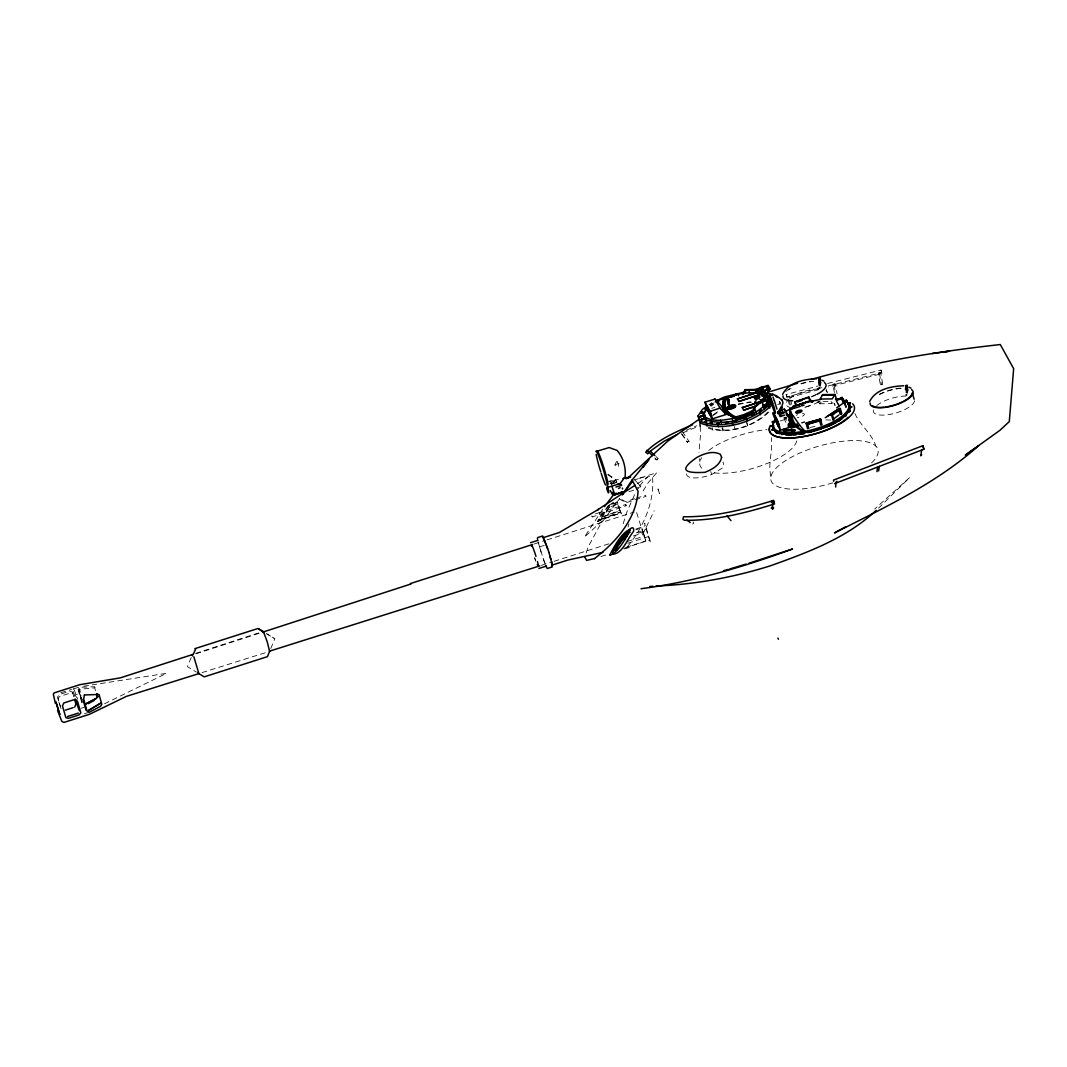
<?xml version="1.0" encoding="UTF-8"?>
<svg xmlns="http://www.w3.org/2000/svg" width="1067" height="1067" viewBox="0 0 1067 1067"><rect width="100%" height="100%" fill="white"/><g stroke="black" fill="none" stroke-linecap="round" stroke-linejoin="round"><path stroke-width="0.75" stroke-dasharray="5 3.75" d="M819.709 388.108L818.709 387.881L819.709 388.108L820.203 385.24M906.803 395.15L905.803 394.923L906.803 395.15L907.297 392.269M623.195 523.737L627.049 511.493L634.665 494.474M628.09 527.031L628.863 523.897M586.236 552.866L588.064 547.118L599.974 525.057L619.7 498.396M191.206 657.472L187.432 666.635L196.315 672.063M270.778 648.576L274.833 638.706L266.937 633.891M642.494 534.914L654.151 510.826M643.121 490.913L647.936 483.071L656.698 472.721L636.746 479.096M767.8 412.102C753.342 426.613 727.694 434.829 708.061 427.147M768.934 411.942C754.289 426.84 728.588 434.816 708.408 428.254M601.134 518.402L611.644 504.264L617.019 502.264L619.994 510.613L602.015 517.348M602.735 509.239L584.396 537.141L603.042 520.096M639.733 485.738L647.456 477.016L650.43 476.002L652.537 477.549C654.685 502.517 642.681 528.779 626.649 547.558L625.569 546.757M608.63 505.385L598.013 518.895M608.99 505.478L597.893 520.669L620.954 512.96L617.873 503.824L610.777 506.438M710.142 404.806C714.943 402.566 707.781 406.234 711.369 404.166M712.156 404.113L711.022 405.047L712.142 403.953M612.191 503.611L612.818 502.93M656.819 459.85C660.166 456.783 655.391 462.598 654.564 457.716M601.228 519.802L597.613 521.47L598.96 520.616M692.603 524.137L693.817 522.937L693.043 521.883M777.63 404.526L780.324 403.526L779.577 401.512M878.528 508.172L909.577 477.616L874.727 508.986M643.014 531.739L644.348 536.047L643.014 531.739L635.145 534.26M645.788 540.956L641.827 527.685L636.145 529.779M828.019 401.459L818.829 401.565L819.456 403.766L821.857 401.739M819.456 403.766L831.726 403.619L834.114 401.592M611.258 484.231L612.338 483.818M687.148 442.005L688.989 441.338L687.148 442.005L680.466 432.188M709.062 404.66L711.729 402.766L712.303 404.74L709.635 406.647M710.088 405.607L713.983 402.846M710.942 406.314L713.65 404.393M713.356 414.676L717.411 411.809M712.983 415.663L718.184 411.969M610.244 483.244L614.405 481.084L615.299 484.858M637.919 483.364L647.456 477.016M789.793 396.244L787.419 396.644L789.793 396.244L791.661 404.313M834.407 392.603L832.94 384.427L834.181 383.787L835.354 384.093L837.102 393.896M832.94 384.427L835.354 384.093M878.301 373.143L880.715 372.81L882.756 384.24L881.515 384.88L880.355 384.573L878.301 373.143L880.715 372.81M880.355 384.573L882.756 384.24M104.499 703.793L166.625 673.29L98.311 683.934M686.588 473.855A19.326 6.802 -16.1 0 0 711.636 474.495L722.146 468.213L723.879 465.119L722.973 462.011M609.47 505.024C616.766 499.97 617.219 501.023 617.233 502.677L611.378 504.824M786.979 417.69L785.539 417.464M686.334 430.161L696.831 425.733M682.987 432.762L698.125 426.4M591.878 516.041L592.238 516.935L626.129 505.811L625.742 504.504L626.129 505.811M612.165 483.965L616.779 482.231M601.615 518.882L620.634 511.773L621.327 513.854L620.087 511.04M610.924 506.678L618.006 504.037L617.713 503.411M602.161 516.962L619.847 510.359L620.167 511.12M601.641 519.296L620.821 512.133M804.838 407.487L812.601 404.726M635.785 529.152L645.135 525.818L644.655 523.07L650.657 543.116L645.135 525.818M636.305 532.833L646.922 529.059M786.686 417.784L785.365 417.344M84.413 713.73L88.921 712.222M609.604 481.457L613.312 480.697L613.752 482.751M627.836 543.276L648.243 536.621M623.702 548.438L650.03 539.849M195.594 653.391L261.415 631.997M196.128 653.764L261.975 632.384M626.116 547.291L645.775 540.969L641.787 527.698M711.769 408.341L714.823 407.367M614.405 464.972L620.541 463.011M780.097 421.052L786.993 418.851M801.61 422.652L804.571 421.705M801.65 423.172L804.678 422.212M636.119 488.193L640.733 486.712L641.307 487.752L636.692 489.233M628.997 491.687L635.158 489.726M634.705 498.716L625.475 501.663L619.754 498.436M636.239 498.222L645.468 495.275L646.055 496.342L626.062 502.73L619.474 499.023M534.247 543.983L545.357 540.422M546.958 539.915L634.265 512.013M80.865 708.328L84.466 707.181M541.382 565.363L552.493 561.816M554.08 561.309L609.644 543.556M633.451 535.941L642.974 532.9L636.452 511.933M627.049 541.583L644.348 536.047M600.881 556.561L608.804 554.026M624.662 548.958L632.584 546.424M597.4 521.47L600.041 520.643M595.453 513.854L599.227 512.667L599.614 513.72M599.574 513.974L599.241 512.854L625.715 504.531M202.01 672.623L266.47 652.377M539.395 546.918L544.45 545.384M60.779 692.696L71.556 689.429M73.09 688.962L80.425 686.721M633.705 480.097L643.148 477.309L636.826 478.87M738.191 403.966L750.541 401.806M738.191 404.42L751.555 402.126M810.226 427.56L816.242 425.906M614.112 483.284L611.151 483.378L612.045 487.152M787.166 398.058L786.152 394.523L818.029 386.027M827.592 383.493L880.982 370.076L881.489 371.129L881.996 373.61L828.619 387.028M821.83 387.641L786.926 396.924L786.152 394.523M828.179 385.947L881.489 372.556L881.996 373.61M788.766 397.631L820.643 389.148A21.447 7.629 -16.5 0 0 789.687 398.551M711.276 403.873L710.155 404.953M606.349 481.724L618.38 479.43M83.679 686.214L96.684 684.187M616.806 482.057L614.925 482.244L614.339 480.724L617.74 479.697L618.327 481.217M609.67 504.931L609.377 506.958L598.08 520.683L620.967 512.947L620.34 511.56M825.885 419.905L831.606 420.105M610.004 483.004L613.192 483.418M779.457 403.94L780.484 404.26M61.032 708.675L58.045 698.191L59.832 696.391L70.675 692.95L72.956 693.19L72.449 692.083L69.995 691.149L59.192 694.604L57.551 696.951L58.512 700.659M607.737 474.722L611.231 477.069L613.992 482.978M608.137 474.255L615.966 479.95L616.566 481.75M266.363 633.585L274.833 638.706M655.992 456.569L658.232 458.703M654.805 457.823L657.059 459.97M786.712 420.251L784.298 417.504M634.758 479.817L640.733 486.712L635.572 480.297M682.306 431.521L688.989 441.338M681.746 433.762L687.601 442.352M835.354 405.487L834.047 403.113L834.687 405.327M785.765 416.997L786.526 418.371A1.707 1.587 -29 0 1 784.885 417.61M785.819 422.319L783.885 418.051A2.774 2.587 -29 0 1 783.792 417.384M854.894 413.503C860.122 425.546 871.872 433.415 875.847 446.126M76.411 697.204L75.13 694.884L79.852 693.377L81.999 701.593M617.073 501.637L617.406 502.61M545.197 563.776L542.143 555.547M617.286 502.157L617.553 502.997M544.637 563.109L537.848 541.262M779.684 401.272L780.217 402.913M619.033 507.372L618.913 507.265M534.58 557.961L535.674 561.122M58.845 701.886L61.006 708.835M541.049 552.186L538.555 543.143M826.098 389.082L827.018 392.176M82.292 702.193L78.985 690.789L80.785 689.109L94.736 687.908L95.737 691.683M82.079 701.993L78.625 690.109L80.132 687.255L94.75 686.748L95.83 690.869M72.449 692.083L74.17 698.018M831.086 401.419L831.726 403.619M746.94 422.772L747.754 425.56M746.54 422.252L747.393 425.2M734.243 426.427L735.043 429.214M722.559 427.467L723.386 430.334M722.012 428.094L722.812 430.881M711.662 403.819L710.542 404.793M712.129 427.52L712.929 430.308M710.769 471.507L711.636 474.495M81.866 702.78L78.198 690.082A14.124 1.067 72.3 0 1 77.758 687.055M73.396 691.603L75.117 697.565M592.105 516.201L592.265 516.921M80.092 694.95L80.879 697.951M789.26 400.165L790.367 405.007M788.166 399.872L789.647 406.327M880.982 370.076L881.489 372.556M770.934 476.349C767.533 463.465 773.282 450.554 771.294 437.59M699.899 461.584L699.378 458.65M879.461 373.437L881.515 384.88M834.101 384.734L835.568 392.896M700.219 426.493L700.526 435.256L698.898 452.755M796.769 440.884A50.389 17.726 -16.1 0 1 762.532 465.239A50.389 17.726 -16.1 0 1 710.755 472.308M701.793 468.24A50.389 17.726 -16.1 0 1 701.753 457.596M708.715 450.487A50.389 17.726 -16.1 0 1 766.946 429.614M818.789 401.952A21.447 7.629 -16.5 0 1 804.105 407.114M791.434 407.807A21.447 7.629 -16.5 0 1 788.74 399.391M825.938 390.642A21.447 7.629 -16.5 0 1 827.418 392.563M816.495 394.23A21.447 7.629 -16.5 0 1 810.973 396.711M788.513 389.962A21.447 7.629 -16.5 0 1 791.14 388.268M801.077 383.933A21.447 7.629 -16.5 0 1 813.708 381.399M815.668 395.043A22.34 7.936 -16.5 0 1 811.24 396.951M785.699 391.696A22.34 7.936 -16.5 0 1 790.58 388.161M800.944 383.653A22.34 7.936 -16.5 0 1 810.507 381.399M914.566 400.752A21.447 7.629 -16.5 0 1 888.197 414.676A21.447 7.629 -16.5 0 1 875.834 406.42M876.781 405.58A21.447 7.629 -16.5 0 1 907.71 396.164M879.675 394.497A21.447 7.629 -16.5 0 1 902.455 388.361M879.181 394.363A22.34 7.936 -16.5 0 1 900.588 388.095M78.491 687.575A14.124 1.067 72.3 0 1 81.892 696.097M73.703 689.109A14.124 1.067 72.3 0 1 77.664 699.312M816.855 402.046A43.307 15.231 -16.1 0 1 820.083 401.459M832.807 482.844A55.657 19.579 -16.1 0 1 770.881 476.602A55.657 19.579 -16.1 0 1 841.65 441.391A55.657 19.579 -16.1 0 1 869.778 464.452M802.451 413.436A4.588 1.614 -16.1 0 1 803.584 415.476A4.588 1.614 -16.1 0 1 797.409 417.437M796.289 415.396A4.588 1.614 -16.1 0 1 797.529 414.636M535.621 560.335A11.537 0.867 72.3 0 1 534.727 557.721M606.309 511.987L607.67 510.133L606.309 511.987M658.046 489.046L659.499 493.688L658.046 489.046M617.059 461.424C611.458 465.959 622.821 471.667 617.059 461.424"/><path stroke-width="1.5" d="M772.281 506.852L771.254 508.079L772.655 508.986L772.695 503.117L773.722 501.89L772.335 500.983L771.308 502.21L772.681 503.104M799.396 425.52L791.821 427.934A1.707 1.587 -29 0 1 789.993 426.373A1.707 1.587 -29 0 1 791.954 424.733A1.707 1.587 -29 0 1 793.274 426.72L791.207 425.693L791.541 427.52L792.674 425.773L791.567 425.253L790.58 426.08L791.781 427.427L797.916 425.453M820.376 383.333L820.483 382.573M906.483 390.402L906.59 389.642M907.47 390.362L907.564 389.268M835.661 487.019L835.914 482.524L836.901 481.297M757.13 390.775L757.983 394.497L759.864 393.896L758.384 390.375L757.13 390.775L757.983 394.497M761.825 401.432L761.945 399.471L763.198 399.071L764.185 400.845L762.918 401.245L761.945 399.471M819.363 383.76L818.896 379.278M820.35 383.72L820.47 382.239M906.457 390.789L906.563 390.082M907.443 390.749L907.55 390.042M819.309 384.187L819.163 378.198L818.829 379.625M820.416 383.546L820.176 385M907.51 390.575L907.297 392.269M833.647 481.27L833.54 480.097L922.862 445.699L923.875 449.234L834.567 483.631M923.875 449.234L922.862 445.699M820.363 384.12L820.203 385.24M763.025 389.855L762.465 388.601M765.532 398.098L765.613 399.431L765.212 398.805A1.56 1.454 -29 0 1 767.08 396.884A1.56 1.454 -29 0 1 767.773 399.298M876.967 471.641L877.607 467.013M878.634 470.947L879.288 466.306M921.675 449.66L920.821 455.836L921.728 454.595M819.216 385.28L819.256 384.6M906.31 392.309L906.35 391.642M767.16 389.962L768.253 387.935L767.68 390.109M767.466 390.095L768.573 388.068L768.16 390.002M761.304 401.579L753.595 407.287L752.929 412.516L744.406 416.197M715.277 401.912L723.799 398.058A98.978 34.824 -16.1 0 0 734.816 417.944L735.15 419.131L744.833 416.343L753.489 412.436C752.902 403.606 764.479 401.579 770.801 399.231M905.443 389.468L906.176 385.827L906.483 389.802M819.816 379.585L820.15 378.158L820.39 382.733M905.923 386.654L906.256 385.24L906.497 390.082M906.91 386.614L907.243 385.2L907.483 390.042M788.726 427.587L788.26 425.946A2.774 2.587 -29 0 1 790.167 422.612C791.034 421.545 783.405 405.393 784.498 410.141M767.827 402.272L767.707 401.499M769.72 402.006L768.667 402.913L767.653 401.739M706.567 408.288C701.526 409.301 707.354 408.954 706.607 408.114M701.499 419.051C705.821 419.264 697.751 420.585 703.06 418.984M705.74 409.088L705.861 407.954M719.305 423.386C712.836 424.066 721.732 424.146 718.598 423.065M725.787 397.604C728.201 395.083 724.76 398.111 726.947 397.671C729.828 396.03 724.36 397.871 727.267 397.231M745.713 417.637L743.712 418.371M764.892 407.127C766.493 406.54 766.813 406.434 765.559 406.994M765.839 406.447L765.639 407.287L764.799 406.834M768.427 396.257L769.8 395.497M766.053 407.194L766.92 406.22L765.959 406.9M774.295 421.558L772.361 422.265L774.415 421.678M773.495 422.332L773.602 421.238M777.51 431.935C773.895 434.536 778.55 430.775 776.082 432.295M801.064 433.669C797.542 432.202 800.917 435.616 800.383 433.362M829.232 425.493C829.499 423.799 830.966 425.76 830.553 425.013M846.771 400.952C842.437 402.112 849.399 398.925 844.997 401.045M850.066 411.048L848.132 411.755L850.186 411.155M849.265 411.822L849.372 410.715M755.769 393.109C745.473 391.962 735.163 394.67 725.52 398.071L725.04 399.752A97.057 34.144 -16.1 0 0 734.096 416.09L735.87 416.944L743.939 414.61L754.129 410.008M781.377 407.967L782.965 402.712L782.164 400.098M743.125 394.643L745.059 389.695L755.156 389.455L768.08 385.32L770.081 388.922L767.56 394.056L762.358 395.724L761.425 392.803L762.492 390.935L769.881 388.575L768 392.429M743.539 394.016L745.059 389.695M74.703 707.168L75.904 703.967L74.61 699.512L63.833 702.966L62.473 705.847L65.834 717.571L68.195 718.371L78.998 714.917L80.839 712.876L77.478 701.166L74.637 699.525M766.933 400.632L767.773 399.765M767.72 398.831L767.72 397.684M193.207 654.351L195.608 649.243M766.079 389.935L767.973 386.081L769.427 388.721L766.906 393.856L767.56 394.056M767.867 401.779L768.827 401.032L769.76 402.072M701.046 412.849L703.126 412.369M701.072 413.009L702.166 412.355M703.113 412.209L702.419 412.742M704.487 422.145L705.994 421.412M706.527 421.332L704.74 421.478M717.371 400.965L718.798 400.992M719.398 400.632L719.118 399.938L717.704 400.592M725.533 422.705C731.442 422.719 722.052 423.279 727.601 422.052M727.667 422.199L726.974 422.732M752.088 415.09L754.129 414.276M770.761 426.467L772.815 425.973L770.734 426.307M781.604 434.389L783.058 433.682M781.938 434.042L783.591 433.615M783.578 434.069C778.123 435.456 786.792 433.242 781.844 433.749M812.987 401.672L811.173 401.525L813.161 400.899M811.173 401.525L813.227 401.032L811.774 401.739M809.159 431.828L811.293 431.615L809.239 432.108L811.293 431.615L810.293 431.468M838.889 399.525L840.343 398.818M837.462 420.958L839.449 420.331M837.435 420.798L839.436 420.171M849.732 407.461L851.733 406.834M790.033 424.306L790.194 425.626M778.537 411.595L781.097 406.9L782.244 407.434L779.377 412.742L780.604 415.81L779.884 414.503L783.778 413.262M835.048 394.483L822.79 394.63L819.949 399.045L832.207 398.898L835.048 394.483L836.515 399.565L835.448 399.578M770.081 388.922L762.692 391.282L761.425 392.803M773.028 394.257L765.639 396.617L764.572 398.484L765.879 397.031L772.815 394.817M692.563 424.773C675.958 431.762 658.552 439.404 645.695 452.115L647.762 453.902L648.829 452.141L664.114 441.231L677.412 434.349M780.977 409.288L778.683 413.036L777.696 413.356L777.59 411.955M782.591 394.39C788.633 382.173 804.318 379.145 816.735 378.745M869.685 401.432C875.727 389.215 891.412 386.174 903.816 385.787M610.231 490.5L612.965 495.448L622.968 491.994M772.335 404.26C755.863 422.172 723.293 432.295 700.152 422.985L698.111 415.823L702.379 409.421L706.381 406.567M734.816 417.944C725.213 420.038 714.143 422.332 705.167 417.104L703.94 412.782L706.607 408.794M766.519 403.579C751.515 418.651 724.88 427.187 704.487 419.211L703.206 414.73L706.901 409.195M700.152 422.985L699.579 420.998C722.719 430.308 755.289 420.185 771.761 402.272M626.729 536.581C635.145 521.296 606.203 559.628 617.913 548.171M594.452 558.641L594.492 558.588C615.712 542.409 636.305 519.029 638.079 491.313L632.077 480.03L648.923 459.517L643.081 467.293M622.248 494.888L632.077 480.03M758.73 398.551L756.116 398.631M622.621 494.514L632.358 481.55M604.549 506.585L613.912 494.234M701.886 415.97L699.885 416.824L701.953 416.117M711.249 422.799L709.955 423.292M759.264 410.995L761.425 410.582M759.744 411.115L761.331 410.288L759.437 411.088M760.211 411.369L760.864 410.155M761.358 410.435L760.131 411.075M771.774 429.721L773.868 429.481L771.948 429.961M789.78 434.602C795.542 433.202 786.966 434.522 790.82 434.162M791.527 434.576L789.553 434.496L791.674 434.402M821.443 428.267C819.589 430.948 819.816 427.467 821.043 428.761M848.665 403.806L850.279 403.779M843.957 416.25C847.785 415.837 841.183 415.997 845.984 415.863M844.811 416.49L845.424 415.303M845.904 415.583L844.717 416.197M772.655 508.986L773.682 507.759M797.316 412.355L800.37 411.382L799.877 412.382M764.439 393.736L764.639 392.603M807.546 428.761L806.145 423.065L820.616 419.091L821.443 421.558M805.985 423.226L820.616 419.091M761.024 390.495C764.706 396.07 759.117 390.602 761.264 388.668M530.592 542.69L538.141 540.275M717.184 423.372L719.345 423.226M719.225 423.092L718.304 423.599M743.912 418.197L745.793 417.944M793.114 408.101C788.62 409.648 793.875 405.673 792.101 408.794M847.011 400.618L845.411 400.405M627.916 478.029L667.782 441.098L699.699 418.864M876.167 510.319C846.838 538.128 807.732 552.399 770.334 565.83C733.256 577.42 694.924 584.529 656.085 586.023M836.661 407.847L844.651 402.152L846.118 407.234L842.503 398.698L843.717 402.886M717.571 400.885C720.692 399.365 716.264 400.045 717.651 401.179M717.984 401.179L719.118 399.938M706.527 421.812L704.687 422.065M752.288 414.996L753.102 414.129L752.155 415.223L754.222 414.583L752.075 414.93M752.715 415.303L753.849 414.063M754.036 414.449L752.635 415.01M838.062 421.172L839.369 420.038L837.648 420.878M825.244 417.69L839.316 408.474L840.316 408.514L841.783 413.596L841.063 414.129L840.076 414.089L838.862 409.901M827.098 416.517L839.316 408.474M830.566 415.036L840.316 408.514M834.021 413.529L831.593 415.356L839.862 409.941L841.063 414.129M834.007 418.637L838.862 415.01M844.651 402.152L842.036 397.417L840.809 397.818L836.421 400.992L839.035 405.713M783.165 429.588L795.035 430.108L792.701 432.348L783.778 431.695L783.165 429.588L795.035 430.108M763.038 392.136L764.692 392.616M765.999 397.471L766.68 397.177M635.185 485.178L597.68 509.826L598.454 509.332L559.348 532.513L543.17 537.688L546.584 545.464M736.403 394.47C735.136 393.123 734.91 396.711 736.817 393.95M710.169 423.252L711.636 422.759M735.083 420.771L735.95 421.278L736.657 420.291L734.763 421.092L735.87 420.972M791.447 434.282L789.567 434.642M726.174 397.778L727.787 396.871L725.707 397.297M744.059 418.717L745.673 417.824L744.232 418.011M829.499 425.546L830.966 424.386M618.58 488.473L620.1 487.619M845.824 526.671L834.487 532.953C884.636 507.505 936.413 483.338 978.746 445.593L965.288 455.182L999.859 430.361L1009.289 421.612L1013.65 368.662L1000.286 344.548C936.519 351.617 872.926 361.993 811.08 379.425M88.214 703.66L93.883 700.646M706.194 421.705L705.034 422.065M726.307 422.465C724.146 423.706 730.868 421.385 725.693 423.132M772.068 426.2L772.735 425.68L771.814 425.826M839.209 399.178L840.249 398.538M849.719 407.301L851.799 406.967L850.799 406.807M809.906 431.588L809.333 431.935L810.146 431.975M839.102 420.531L837.982 420.878M716.077 400.792L724.746 396.871L745.74 391.776M723.439 399.618L726.454 398.204M735.003 395.043L736.657 393.843M734.589 420.998L736.75 420.598L734.843 421.398M819.683 429.321L821.27 428.16M625.982 478.763L630.597 477.042M622.101 491.847L612.885 495.315L622.274 492.38M726.347 397.071L727.521 396.817M705.527 408.341L705.247 408.874M701.593 419.358L703.033 419.158M770.321 396.004L768.907 395.43L770.467 395.35M718.184 423.159L717.891 423.692M745.153 418.171L743.979 418.424M791.914 408.127L793.314 407.941M845.491 400.685L846.891 400.498M776.002 432.015L777.603 432.228M799.983 433.442L798.97 433.816L801.104 433.509M829.659 424.866L831.06 424.666M805.812 402.326L800.984 403.9M805.825 402.552L800.197 404.1M795.849 405.78L794.742 401.952L808.719 396.991L811.96 402.526M794.742 401.952L809.053 397.364M797.596 401.926L801.944 400.378M810.853 400.445L796.876 405.407L795.075 402.326M790.367 424.026L791.634 424.079M617.179 550.172L616.246 549.478L617.78 546.237L627.076 533.927L630.077 532.206M804.811 402.886L806.932 402.192L804.225 403.033M784.672 415.103L780.084 416.61L778.336 411.969M55.364 703.42L53.35 694.324L54.03 692.936L79.758 684.694L120.251 677.892L192.607 654.511M199.276 673.864L204.21 676.865L267.444 656.658L269.618 651.39L267.27 641.961L263.536 631.877L258.841 629.037L263.536 631.877L411.022 583.969M803.171 403.419L805.465 402.686M192.06 654.538L192.687 655.965M801.077 404.086L803.558 403.299M804.145 405.127L801.81 405.873L801.224 404.046L792.701 406.714L793.288 408.541M65.447 710.129L73.156 707.661M67.514 716.531L78.331 713.076M704.98 402.219L714.957 399.031L720.959 405.407L726 414.503L712.209 418.918L707.168 409.808L704.98 402.219L710.022 411.315L712.209 418.918M744.646 390.322L755.236 390.162L767.973 386.081M737.457 398.951L760.904 391.082M739.004 398.458L760.718 391.522M758.103 392.549L759.357 392.136M711.969 415.823L708.088 408.834L707.074 409.154L711.729 417.544M762.305 393.616L738.857 401.485L762.118 394.056M710.022 411.315L719.998 408.127L726 414.503M711.129 411.649L710.115 411.982L705.474 403.579M769.667 398.911L742.272 407.661L767.293 399.285M757.703 405.327L743.672 410.181L754.529 406.714M763.132 405.327L767.44 403.94M763.465 405.9L772.521 403.006M781.551 409.915L784.338 409.021M779.443 410.942L782.044 410.115L782.925 411.955L778.336 413.449L777.616 412.155M802.677 403.526L793.194 406.34M773.828 414.516C781.991 425.053 780.137 436.937 774.335 414.356M800.29 406.367L794.235 408.301L793.741 406.207M787.406 415.93L791.861 414.503M775.776 421.238L779.59 427.053M789.66 416.837L792.621 415.89M789.553 417.397L792.581 416.437M792.714 425.506L797.156 424.079M792.581 426.08L797.116 424.626M780.217 430.308C778.51 418.011 764.425 397.778 780.217 430.308L794.008 425.893L793.528 424.266A2.774 2.587 -29 0 0 790.167 422.612L788.713 419.971M194.821 648.683L258.054 628.476M410.422 583.542L532.66 544.49M539.795 565.87L269.351 651.217M538.902 568.471L546.451 566.057M551.746 565.203L567.937 560.042L602.908 552.386M802.411 403.619L804.785 402.859M193.901 656.845L198.862 673.61L126.399 696.364L89.601 714.25L63.86 722.452L61.753 721.279L57.605 710.622M770.667 391.429L797.569 383.266M749.061 563.189L792.528 548.985C743.432 566.91 693.03 582.022 641.054 588.717M615.952 487.045L621.634 485.325L621.154 484.445L617.966 484.031M614.005 492.554L612.125 492.407L612.645 494.314L616.393 493.181M729.748 568.978L746.14 564.096M774.629 503.904C745.46 513.054 715.317 520.723 684.534 520.283L682.933 519.376L683.52 516.748C714.303 517.175 744.446 509.519 773.615 500.37L774.375 502.784M728.268 569.418L723.466 570.752M729.521 397.324L734.109 396.004M726.24 398.351L734.189 396.057M728.641 413.849A97.484 34.304 -16.1 0 0 734.176 417.837L736.097 418.744L744.526 416.317L743.939 414.61M806.065 423.679L820.47 419.251M819.629 420.918L807.586 424.226L819.549 420.465L820.83 425.106L822.017 424.786L820.55 419.704M736.03 394.63L734.923 394.75L736.737 394.15M701.086 416.503L700.299 416.29M710.822 423.372L711.982 423.226L710.435 423.412M735.47 420.611L736.577 420.491M849.359 403.006L850.599 402.979L849.452 403.299M772.548 429.214C775.629 429.267 771.041 429.254 773.468 429.988M820.283 428.574L821.363 428.454M820.67 428.921L819.603 429.041M793.675 406.22L794.542 405.953M792.701 406.714L794.422 406.22M794.021 430.081L783.712 430.001L784.205 431.722M594.532 558.588L586.583 560.362L584.836 557.214M622.915 478.443L630.45 476.789M769.187 396.417L770.001 396.19L768.667 395.91M792.421 408.421L791.674 408.528M799.01 433.655L801.024 433.229M783.712 430.001L786.126 429.508L786.326 432.415M812.32 401.165L813.254 401.192M726.72 422.332L727.681 422.359M726.574 422.852L725.613 422.839M944.322 351.923L949.523 351.19L932.171 353.564M792.381 408.661A134.802 2.267 -13.6 0 1 789.953 408.914L789.94 409.595A125.026 43.987 -16.1 0 0 794.075 417.064L796.142 420.105A134.815 88.961 -8.4 0 0 804.665 430.828L805.598 432.148L803.398 432.442L803.118 431.481L793.168 432.842A39.266 13.818 -16.1 0 1 775.162 420.051M805.318 431.188L807.332 430.908A39.266 13.818 -16.1 0 0 842.97 415.45A39.266 13.818 -16.1 0 0 843.677 400.325M710.088 422.959L712.036 422.745M789.7 434.309L791.594 434.109M649.696 586.503L652.884 586.263M822.123 395.19L834.381 395.043M839.129 398.885L840.769 398.911M840.529 399.098L838.795 399.245L840.196 399.271A39.266 13.818 -16.1 0 0 835.834 398.725M838.969 399.351L840.849 399.205M781.698 434.229L783.338 434.256L781.591 434.242M763.572 391.029L762.238 391.642L762.425 393.016M790.727 430.308L795.182 430.628M845.184 400.859L846.464 401.125L844.984 401.032M768.907 395.43L770.227 395.71M777.376 432.562L775.776 432.468M702.913 419.624L701.272 419.531M706.554 421.492L703.94 412.782M908.884 387.214L911.071 388.121M821.79 380.185L823.977 381.092M772.508 394.136L776.589 395.857L782.098 400.032M764.359 392.256L763.172 392.376L762.918 393.51M763.479 393.963L762.785 393.27M767.813 392.643L772.001 394.537M762.892 394.95L765.786 396.257M759.544 393.87L763.639 395.737L764.105 397.311M761.731 395.91L764.385 396.777L765.279 399.912M753.595 407.287L754.276 407.594M753.489 412.436L736.097 418.744M805.598 432.148L804.931 431.788A125.092 44.014 -16.1 0 1 796.596 425.8M849.079 403.446L849.919 403.926L848.598 403.659M701.539 416.637L700.592 415.837M686.828 520.136L690.296 522.537M263.536 631.877L262.975 631.477L263.136 632.531M198.862 673.61L197.955 672.397M775.456 395.937L777.149 397.377M646.749 450.354L648.829 452.141M650.363 451.234L654.858 455.502M648.069 451.421L652.564 455.689M791.687 424.173L789.94 424.226L790.18 425.853M760.798 390.735L760.398 390.095A1.56 1.454 -29 0 1 761.865 388.161A1.56 1.454 -29 0 1 763.345 389.922M762.198 393.27L761.798 392.629A1.56 1.454 -29 0 1 764.345 391.055M727.054 515.854L730.962 520.643M551.679 566.07L552.279 566.91L547.251 568.524L545.744 565.803M840.809 397.818L843.437 402.539M793.274 424.586L789.153 416.37A2.774 2.587 -29 0 0 787.219 414.623M793.208 426.853L792.514 425.346A1.707 1.587 -29 0 0 791.181 423.346A1.707 1.587 -29 0 0 789.22 424.999A1.707 1.587 -29 0 0 791.06 426.56M791.994 425.226L792.754 426.6M761.998 401.352L764.319 408.861M755.156 389.455L756.263 392.709M737.35 398.605L738.857 401.485M742.165 407.314L743.672 410.181M732.549 407.941L732.055 407.047L730.375 407.581L730.882 408.474M714.957 399.031L719.998 408.127M777.87 638.133L778.47 639.226M607.563 485.685L608.137 486.739M850.719 406.527L851.133 407.487M771.734 425.533L772.148 426.493M702.086 412.049L702.513 413.036M537.261 564.616L538.235 566.39A11.537 0.867 72.3 0 0 537.435 561.469M624.715 539.368L624.395 538.622L624.555 539.502M772.988 396.991L774.362 400.752M728.468 399.191L728.468 400.899M727.614 399.418L727.614 401.125M624.849 539.529L624.088 537.808L624.662 539.835M546.971 546.584L547.744 548.811M612.058 486.752L613.818 491.887M764.559 392.363L764.786 393.083M728.601 399.578L728.094 398.151L728.508 401.179M727.747 399.818L727.254 398.391L727.667 401.405M774.349 400.672L776.949 409.101M96.844 693.99L97.871 697.124M549.065 552.493L542.636 535.981L537.595 537.595L537.435 539.102M96.777 693.857L97.711 696.858M728.534 399.258L728.748 400.072M727.681 399.485L727.907 400.298M548.891 552.386L552.453 565.403M914.112 399.205L912.285 393.029A21.447 7.629 -16.5 0 1 903.589 401.272M728.708 399.818L728.921 400.632M727.854 400.045L728.067 400.859M842.036 397.417L843.13 401.232M832.58 415.383L833.794 419.584L833.034 420.145L831.566 415.063M808.719 396.991L809.813 400.805M807.506 423.772L808.799 428.414M792.087 430.228L792.701 432.348M791.607 430.575L792.101 432.295M777.149 420.491L779.083 427.213M774.722 415.69L776.283 421.065M769.2 406.127L769.774 408.101M763.198 399.071L763.705 400.832M758.384 390.375L758.89 392.123M755.236 390.162L755.996 392.803M759.851 412.769L760.424 414.756M754.529 407.474L756.17 413.182M748.634 389.775L749.474 392.683M752.275 410.848L752.728 412.436M746.833 418.664L747.407 420.651M738.164 394.243L738.631 395.83M735.87 416.944L736.337 418.517L734.069 417.437A97.484 34.304 -16.1 0 1 724.973 401.032L725.6 399.658M726.667 397.551L727.12 399.138M732.255 418.677L733.082 421.545M725.52 398.071L725.987 399.658M732.135 422.905L732.709 424.879M723.799 398.058L724.146 399.245A98.978 34.824 -16.1 0 0 725.8 412.409M720.492 420.291L721.319 423.159M717.984 424.826L718.558 426.813M707.288 406.047L708.088 408.834M710.969 419.731L711.796 422.599M706.554 424.159L707.128 426.146M703.206 414.73L704.02 417.517M698.111 415.823L698.685 417.797M82.919 699.365L86.12 710.475M75.557 699.045L77.064 704.313A14.124 1.054 72.3 0 0 79.318 710.595M763.639 395.737L764.866 400.018M729.441 404.993L728.894 402.979M728.401 404.486L728.588 405.22M789.807 408.874L792.461 418.331M549.985 556L550.892 559.295M728.401 404.566L728.041 403.206M622.354 488.099L622.581 488.966M728.734 402.326L728.948 403.086M727.881 402.552L728.094 403.313M728.588 401.739L728.801 402.512M727.734 401.966L727.947 402.739M728.481 401.219L728.681 402.006M727.627 401.445L727.827 402.232M728.388 400.792L728.588 401.552M727.547 401.019L727.734 401.779M551.532 561.949L551.892 563.869M699.952 424.306L700.219 426.493M777.67 412.169L777.79 413.609M824.431 382.6A22.34 7.936 -16.5 0 1 816.989 394.377M792.714 400.765A22.34 7.936 -16.5 0 1 783.045 395.897M911.525 389.628A22.34 7.936 -16.5 0 1 895.226 405.073A22.34 7.936 -16.5 0 1 870.138 402.939M902.322 401.912A21.447 7.629 -16.5 0 1 885.903 406.954M884.17 407.181A21.447 7.629 -16.5 0 1 872.526 405.807M605.429 484.978A19.206 1.56 73.1 0 1 601.241 473.415M600.801 472.014A19.206 1.56 73.1 0 1 596.173 454.395M595.893 451.541A19.206 1.56 73.1 0 1 603.175 469.187A19.206 1.56 73.1 0 1 606.816 487.606M608.177 484.298A19.206 1.56 73.1 0 0 601.975 461.851A19.206 1.56 73.1 0 0 596.933 451.221L609.177 447.553L617.113 450.421C623.341 457.556 626.022 467.479 625.115 476.829L620.114 483.618L608.457 487.152A19.206 1.56 73.1 0 1 607.87 487.286M608.017 488.152A9.163 0.774 74.9 0 1 608.603 492.887A9.163 0.774 74.9 0 1 606.79 488.766M848.118 417.277A43.307 15.231 -16.1 0 1 799.13 437.217A43.307 15.231 -16.1 0 1 769.587 427.987M852.653 403.819A44.174 15.538 -16.1 0 1 813.334 434.442A44.174 15.538 -16.1 0 1 770.294 425.506M844.557 400.992A39.986 14.071 -16.1 0 1 813.587 430.681A39.986 14.071 -16.1 0 1 775.896 419.744M849.932 409.275A39.986 14.071 -16.1 0 1 848.879 411.782M842.557 418.357A39.986 14.071 -16.1 0 1 837.448 421.772M836.035 422.585A39.986 14.071 -16.1 0 1 827.458 426.76M804.465 433.562A39.986 14.071 -16.1 0 1 801.157 434.109M796.342 434.669A39.986 14.071 -16.1 0 1 793.341 434.883M791.714 434.949A39.986 14.071 -16.1 0 1 785.592 434.776M779.87 433.762A39.986 14.071 -16.1 0 1 774.562 430.975M773.642 429.828A39.986 14.071 -16.1 0 1 773.068 425.693M848.438 403.993A39.986 14.071 -16.1 0 1 850.119 407.807M849.239 409.421A39.266 13.818 -16.1 0 1 837.168 421.585M835.594 422.492A39.266 13.818 -16.1 0 1 822.55 428.4M819.709 429.387A39.266 13.818 -16.1 0 1 807.839 432.642M804.598 433.282A39.266 13.818 -16.1 0 1 799.743 434.029M796.622 434.362A39.266 13.818 -16.1 0 1 785.085 434.362M782.218 433.896A39.266 13.818 -16.1 0 1 775.229 430.735M774.322 429.614A39.266 13.818 -16.1 0 1 773.762 425.546M847.772 404.233A39.266 13.818 -16.1 0 1 849.412 407.981M783.805 412.596A39.266 13.818 -16.1 0 1 786.899 410.742L790.687 409.034A126.786 44.614 -16.1 0 0 790.113 415.757M807.226 402.459A39.266 13.818 -16.1 0 1 821.15 399.431M803.118 431.481A126.786 44.614 -16.1 0 1 796.395 427.093M794.675 425.426A126.786 44.614 -16.1 0 1 790.487 417.851M775.362 413.236A9.163 0.694 72.3 0 1 772.121 405.54A9.163 0.694 72.3 0 1 769.707 395.897M770.161 396.324A9.163 0.694 72.3 0 1 771.881 400.498M772.308 401.685A9.163 0.694 72.3 0 1 773.162 404.246M773.562 405.54A9.163 0.694 72.3 0 1 775.269 411.955M795.155 424.066A125.092 44.014 -16.1 0 1 792.087 416.25M791.407 420.838A126.786 44.614 -16.1 0 1 790.394 416.717M790.314 414.543A126.786 44.614 -16.1 0 1 790.5 412.289M786.099 413.823A1.707 1.587 -29 0 1 787.206 415.77M786.859 415.196A1.707 1.587 -29 0 1 787.446 415.463M728.761 415.41A98.978 34.824 -16.1 0 1 727.147 413.956M734.549 417.677A97.057 34.144 -16.1 0 1 725.147 405.247M727.321 412.329A97.484 34.304 -16.1 0 1 726.267 410.702M725.48 409.008A97.484 34.304 -16.1 0 1 724.733 405.353M733.562 407.581A2.347 0.827 -16.1 0 1 733.056 407.981M729.241 408.288A2.347 0.827 -16.1 0 1 731.122 406.994A2.347 0.827 -16.1 0 1 733.616 406.914M759.811 399.685A3.414 1.2 -16.1 0 1 760.784 401.272A3.414 1.2 -16.1 0 1 755.849 402.632A3.414 1.2 -16.1 0 1 756.156 400.685M766.613 400.565A1.56 1.454 -29 0 1 768.854 399.538M759.891 388.695A1.921 1.801 -29 0 1 760.117 388.255M760.451 387.881A1.921 1.801 -29 0 1 763.132 387.948M759.691 389.002A1.921 1.801 -29 0 1 763.038 387.788M764.479 394.43A1.921 1.801 -29 0 1 761.811 393.243A1.921 1.801 -29 0 1 763.839 390.989A1.921 1.801 -29 0 1 765.452 393.336M764.612 394.67A1.921 1.801 -29 0 1 761.905 393.176A1.921 1.801 -29 0 1 764.599 391.362A1.921 1.801 -29 0 1 765.026 394.39M765.412 399.471A1.921 1.801 -29 0 1 764.932 396.951A1.921 1.801 -29 0 1 767.573 396.35M765.546 399.712A1.921 1.801 -29 0 1 765.066 397.204A1.921 1.801 -29 0 1 767.707 396.591M770.187 402.726A1.921 1.801 -29 0 1 767.413 403.246A1.921 1.801 -29 0 1 767.28 400.552A1.921 1.801 -29 0 1 770.081 400.512M535.967 556.36A11.537 0.867 72.3 0 0 531.926 545.33A11.537 0.867 72.3 0 0 531.566 546.251M797.182 411.875C800.477 413.649 801.17 408.768 797.182 411.875M612.791 552.132L612.845 554.2C622.728 553.586 627.543 538.515 633.625 531.299C635.025 516.948 612.698 551.212 615.286 547.358L612.791 552.132M84.4 694.964L83.666 699.192L87.014 710.902L89.308 712.263L100.658 706.261L101.818 704.273L99.031 694.47L84.4 694.964M630.33 529.499C626.076 538.488 617.26 553.48 609.684 555.227C614.112 546.344 622.608 531.139 630.33 529.499M772.321 421.825C773.095 423.252 773.735 420.518 772.321 421.825M848.092 411.302C848.865 412.742 849.505 409.995 848.092 411.302M721.625 457.343C719.985 465.319 711.982 469.453 705.034 472.308C682.52 473.628 679.839 469.28 696.804 457.476C703.793 453.688 712.769 450.354 720.332 454.289L721.625 457.343M97.35 696.764L96.257 698.432L85.24 704.233L96.257 698.432L97.35 696.764M755.863 397.751C757.223 399.952 760.371 395.203 755.863 397.751M100.858 703.086L88.641 710.382L100.858 703.086M616.339 549.932L614.805 550.425L616.339 549.932M55.951 702.073L59.779 714.37L55.951 702.073M796.676 413.036A3.321 1.174 -16.1 0 0 801.957 411.062A3.321 1.174 -16.1 0 0 797.836 410.688A3.321 1.174 -16.1 0 0 796.676 413.036M729.068 409.221A4.521 1.587 -16.1 0 0 735.71 406.207A4.521 1.587 -16.1 0 0 729.281 406.327A4.521 1.587 -16.1 0 0 729.068 409.221M728.961 408.821A4.521 1.587 -16.1 0 0 735.603 405.807A4.521 1.587 -16.1 0 0 729.174 405.927A4.521 1.587 -16.1 0 0 728.961 408.821M730.055 407.874A2.347 0.827 -16.1 0 0 733.509 406.314A2.347 0.827 -16.1 0 0 730.161 406.367A2.347 0.827 -16.1 0 0 730.055 407.874M755.503 398.938A2.841 1 -16.1 0 0 759.891 397.151A2.841 1 -16.1 0 0 756.116 397.004A2.841 1 -16.1 0 0 755.503 398.938M768.587 403.806A1.921 1.801 -29 0 0 770.467 401.099A1.921 1.801 -29 0 0 767.186 401.019A1.921 1.801 -29 0 0 768.587 403.806"/></g></svg>
